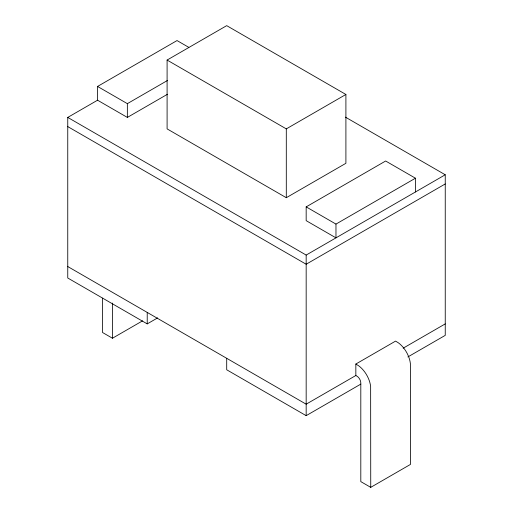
<?xml version="1.0" encoding="UTF-8"?>
<svg xmlns="http://www.w3.org/2000/svg" width="513" height="513" viewBox="0 0 513 513"><rect width="100%" height="100%" fill="white"/><g stroke="black" fill="none" stroke-linecap="round" stroke-linejoin="round"><path stroke-width="0.77" d="M157.606 317.9L147.225 323.889L67.754 278.008L67.754 117.419L97.553 100.208L97.553 86.447L177.03 40.565L188.81 47.363M167.097 60.059L226.701 25.65L345.903 94.475L345.903 163.301L286.299 197.71L167.097 128.885L167.097 60.059L286.299 128.885L345.903 94.475M97.553 86.447L127.359 103.652L167.437 80.509M97.553 100.208L127.359 117.419L167.437 94.277M415.447 178.21L335.97 224.091L335.97 237.859L306.171 220.654L306.171 206.886L385.641 161.005L415.447 178.21L415.447 191.977M102.523 298.13L102.523 332.495L112.456 338.234L142.601 320.83M67.754 117.419L306.171 255.064L445.246 174.773L445.246 335.361L407.88 356.933M445.246 183.949L306.171 264.24L67.754 126.596M355.842 375.51L355.842 364.038L395.574 341.1L398.389 342.831A19.699 11.376 60 0 1 410.381 363.602L410.477 464.406L370.739 487.35L360.806 481.617L360.806 382.967A5.617 3.245 60 0 0 356.836 376.08L355.842 375.51L306.171 404.186L67.754 266.536M403.167 348.186L445.246 323.889M226.701 358.305L226.701 369.777L306.171 415.658L360.831 384.096M345.441 117.15L445.246 174.773M306.171 206.886L335.97 224.091M355.842 364.038L358.651 365.775A19.699 11.376 60 0 1 370.642 386.545L370.739 487.35M306.171 255.064L306.171 415.658M286.299 128.885L286.299 197.71M147.225 312.423L147.225 323.889M127.359 103.652L127.359 117.419M112.456 303.068L112.456 338.234"/></g></svg>
